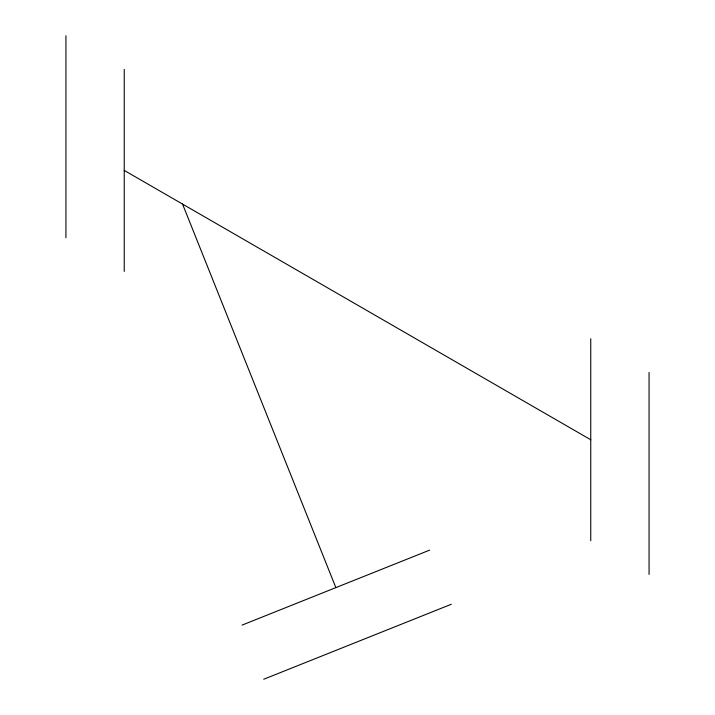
<?xml version="1.0" encoding="UTF-8"?>
<svg xmlns="http://www.w3.org/2000/svg" width="715" height="715" viewBox="0 0 715 715"><rect width="100%" height="100%" fill="white"/><g stroke="black" fill="none" stroke-linecap="round" stroke-linejoin="round"><path stroke-width="1.07" d="M242.072 625.107L429.644 550.13M263.71 679.25L451.29 604.273M124.24 170.42L590.751 439.761M182.557 204.088L335.853 587.614M649.068 372.426L649.068 574.431M590.751 338.758L590.751 540.763M124.24 69.418L124.24 271.423M65.932 35.75L65.932 237.755"/></g></svg>
